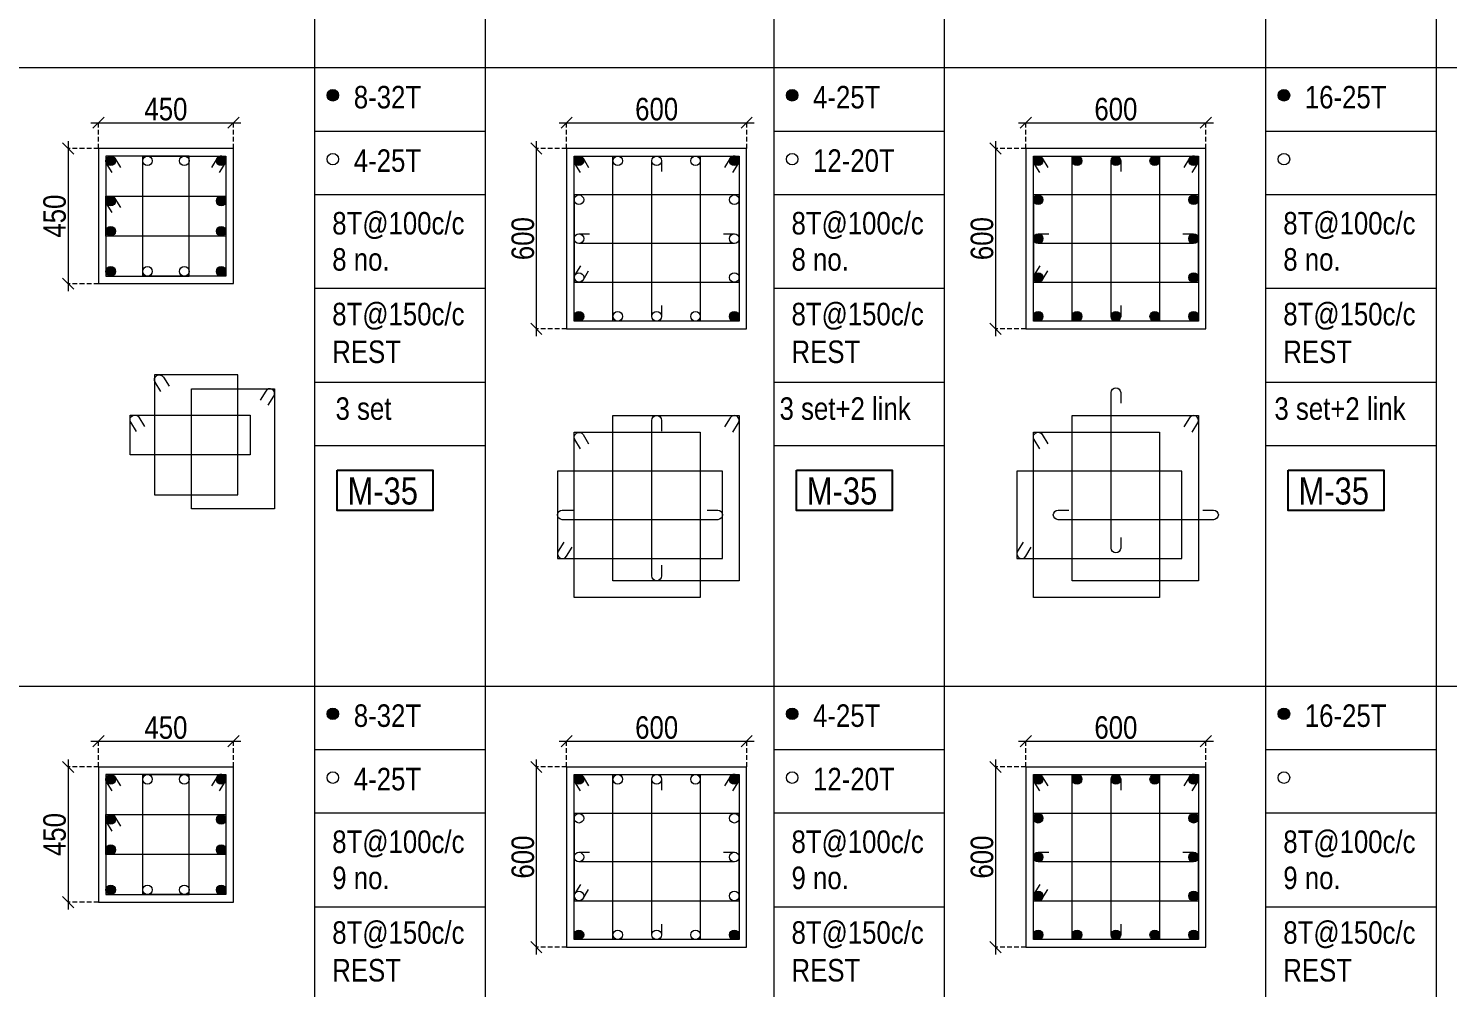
# Model space of a CAD drawing. Header units: millimetres. Extents: x 1112055 to 3390982, y -148532 to 766891.
# Drawn here: x 2142319 to 2161236, y 345214 to 357993 of the extents above; entities that cross this region are included whole.
import ezdxf
from ezdxf.enums import TextEntityAlignment as Align

# ---------------------------------------------------------------- set-up
doc = ezdxf.new("R2010")
doc.units = ezdxf.units.MM
doc.header["$PDMODE"] = 35
doc.header["$PDSIZE"] = -25
doc.linetypes.add('DASHED2', pattern=[0.375, 0.25, -0.125])
doc.linetypes.add('Hidden', pattern=[9.525, 6.35, -3.175])
for name, color, linetype, lineweight in [('B COL. SIZE DIM', 220, 'Continuous', 25), ('B COLSCH', 204, 'Continuous', 20), ('B COLUMN', 1, 'Hidden', 9), ('B STEEL', 34, 'Continuous', 15)]:
    doc.layers.add(name, color=color, linetype=linetype, lineweight=lineweight)
doc.layers.add('B TEXT', color=7, linetype='Continuous')
doc.styles.add('dim inside', font='romans.shx', dxfattribs={"width": 0.8, "height": 125})
doc.styles.add('SWINC', font='swissc.ttf')
doc.dimstyles.new('dim inside', dxfattribs={"dimtxt": 125, "dimasz": 100, "dimexe": 0, "dimexo": 0, "dimgap": 10, "dimtad": 0, "dimdec": 0, "dimzin": 0, "dimdsep": 46, "dimtxsty": 'dim inside', "dimblk": 'SMALL', "dimcen": 0.09, "dimadec": 0, "dimazin": 0, "dimtfac": 1, "dimtdec": 0, "dimtofl": 0, "dimtmove": 0, "dimatfit": 3, "dimfxl": 1, "dimtolj": 1, "dimtzin": 0, "dimarcsym": 2})

# ---------------------------------------------------------------- blocks, each defined once
blk = doc.blocks.new('_Oblique')
at = {"color": 0, "linetype": 'ByBlock', "lineweight": -2}
blk.add_line((-0.5, -0.5), (0.5, 0.5), dxfattribs=at)
blk = doc.blocks.new('*D1112')
at = {"layer": 'B COL. SIZE DIM', "color": 250, "lineweight": 9, "ltscale": 250, "transparency": 16777216}
blk.add_line((2143152, 348498), (2145152, 348498), dxfattribs=at)
at = {"layer": 'B COL. SIZE DIM', "color": 250, "linetype": 'DASHED2', "lineweight": 9, "ltscale": 250, "transparency": 16777216}
for p, q in [((2143252, 348153), (2143252, 348498)), ((2145052, 348153), (2145052, 348498))]:
    blk.add_line(p, q, dxfattribs=at)
at = {"layer": 'Defpoints', "color": 0, "ltscale": 250, "transparency": 16777216}
for p in [(2145052, 348498), (2143252, 348153), (2145052, 348153)]:
    blk.add_point(p, dxfattribs=at)
at = {"layer": 'B COL. SIZE DIM', "color": 250, "lineweight": 9, "ltscale": 250, "transparency": 16777216, "xscale": 150, "yscale": 150, "zscale": 150, "rotation": 180}
blk.add_blockref('_Oblique', (2143252, 348498), dxfattribs=at)
at = {"layer": 'B COL. SIZE DIM', "color": 250, "lineweight": 9, "ltscale": 250, "transparency": 16777216, "xscale": 150, "yscale": 150, "zscale": 150}
blk.add_blockref('_Oblique', (2145052, 348498), dxfattribs=at)
at = {"layer": 'B COL. SIZE DIM', "color": 6, "ltscale": 250, "transparency": 16777216, "insert": (2144152, 348676), "char_height": 300, "attachment_point": 5, "style": 'SWINC'}
blk.add_mtext('\\A1;450', dxfattribs=at)
blk = doc.blocks.new('*D1113')
at = {"layer": 'B COL. SIZE DIM', "color": 250, "lineweight": 9, "ltscale": 250, "transparency": 16777216}
blk.add_line((2142848, 348253), (2142848, 346253), dxfattribs=at)
at = {"layer": 'B COL. SIZE DIM', "color": 250, "linetype": 'DASHED2', "lineweight": 9, "ltscale": 250, "transparency": 16777216}
for p, q in [((2143252, 348153), (2142848, 348153)), ((2143252, 346353), (2142848, 346353))]:
    blk.add_line(p, q, dxfattribs=at)
at = {"layer": 'Defpoints', "color": 0, "ltscale": 250, "transparency": 16777216}
for p in [(2143252, 348153), (2142848, 346353), (2143252, 346353)]:
    blk.add_point(p, dxfattribs=at)
at = {"layer": 'B COL. SIZE DIM', "color": 250, "lineweight": 9, "ltscale": 250, "transparency": 16777216, "xscale": 150, "yscale": 150, "zscale": 150}
for p, rotation in [((2142848, 348153), 90), ((2142848, 346353), 270)]:
    blk.add_blockref('_Oblique', p, dxfattribs=dict(at, rotation=rotation))
at = {"layer": 'B COL. SIZE DIM', "color": 6, "ltscale": 250, "transparency": 16777216, "insert": (2142669, 347253), "char_height": 300, "attachment_point": 5, "rotation": 90, "style": 'SWINC'}
blk.add_mtext('\\A1;450', dxfattribs=at)
blk = doc.blocks.new('*D1096')
at = {"layer": 'B COL. SIZE DIM', "color": 250, "lineweight": 9, "ltscale": 250, "transparency": 16777216}
blk.add_line((2143152, 356737), (2145152, 356737), dxfattribs=at)
at = {"layer": 'B COL. SIZE DIM', "color": 250, "linetype": 'DASHED2', "lineweight": 9, "ltscale": 250, "transparency": 16777216}
for p, q in [((2143252, 356392), (2143252, 356737)), ((2145052, 356392), (2145052, 356737))]:
    blk.add_line(p, q, dxfattribs=at)
at = {"layer": 'Defpoints', "color": 0, "ltscale": 250, "transparency": 16777216}
for p in [(2145052, 356737), (2143252, 356392), (2145052, 356392)]:
    blk.add_point(p, dxfattribs=at)
at = {"layer": 'B COL. SIZE DIM', "color": 250, "lineweight": 9, "ltscale": 250, "transparency": 16777216, "xscale": 150, "yscale": 150, "zscale": 150, "rotation": 180}
blk.add_blockref('_Oblique', (2143252, 356737), dxfattribs=at)
at = {"layer": 'B COL. SIZE DIM', "color": 250, "lineweight": 9, "ltscale": 250, "transparency": 16777216, "xscale": 150, "yscale": 150, "zscale": 150}
blk.add_blockref('_Oblique', (2145052, 356737), dxfattribs=at)
at = {"layer": 'B COL. SIZE DIM', "color": 6, "ltscale": 250, "transparency": 16777216, "insert": (2144152, 356916), "char_height": 300, "attachment_point": 5, "style": 'SWINC'}
blk.add_mtext('\\A1;450', dxfattribs=at)
blk = doc.blocks.new('*D1097')
at = {"layer": 'B COL. SIZE DIM', "color": 250, "lineweight": 9, "ltscale": 250, "transparency": 16777216}
blk.add_line((2142848, 356492), (2142848, 354492), dxfattribs=at)
at = {"layer": 'B COL. SIZE DIM', "color": 250, "linetype": 'DASHED2', "lineweight": 9, "ltscale": 250, "transparency": 16777216}
for p, q in [((2143252, 356392), (2142848, 356392)), ((2143252, 354592), (2142848, 354592))]:
    blk.add_line(p, q, dxfattribs=at)
at = {"layer": 'Defpoints', "color": 0, "ltscale": 250, "transparency": 16777216}
for p in [(2143252, 356392), (2142848, 354592), (2143252, 354592)]:
    blk.add_point(p, dxfattribs=at)
at = {"layer": 'B COL. SIZE DIM', "color": 250, "lineweight": 9, "ltscale": 250, "transparency": 16777216, "xscale": 150, "yscale": 150, "zscale": 150}
for p, rotation in [((2142848, 356392), 90), ((2142848, 354592), 270)]:
    blk.add_blockref('_Oblique', p, dxfattribs=dict(at, rotation=rotation))
at = {"layer": 'B COL. SIZE DIM', "color": 6, "ltscale": 250, "transparency": 16777216, "insert": (2142669, 355492), "char_height": 300, "attachment_point": 5, "rotation": 90, "style": 'SWINC'}
blk.add_mtext('\\A1;450', dxfattribs=at)
blk = doc.blocks.new('*D1133')
at = {"layer": 'B COL. SIZE DIM', "color": 250, "lineweight": 9, "ltscale": 250, "transparency": 16777216}
blk.add_line((2149393, 348498), (2151993, 348498), dxfattribs=at)
at = {"layer": 'B COL. SIZE DIM', "color": 250, "linetype": 'DASHED2', "lineweight": 9, "ltscale": 250, "transparency": 16777216}
for p, q in [((2149493, 348153), (2149493, 348498)), ((2151893, 348153), (2151893, 348498))]:
    blk.add_line(p, q, dxfattribs=at)
at = {"layer": 'Defpoints', "color": 0, "ltscale": 250, "transparency": 16777216}
for p in [(2151893, 348498), (2149493, 348153), (2151893, 348153)]:
    blk.add_point(p, dxfattribs=at)
at = {"layer": 'B COL. SIZE DIM', "color": 250, "lineweight": 9, "ltscale": 250, "transparency": 16777216, "xscale": 150, "yscale": 150, "zscale": 150, "rotation": 180}
blk.add_blockref('_Oblique', (2149493, 348498), dxfattribs=at)
at = {"layer": 'B COL. SIZE DIM', "color": 250, "lineweight": 9, "ltscale": 250, "transparency": 16777216, "xscale": 150, "yscale": 150, "zscale": 150}
blk.add_blockref('_Oblique', (2151893, 348498), dxfattribs=at)
at = {"layer": 'B COL. SIZE DIM', "color": 6, "ltscale": 250, "transparency": 16777216, "insert": (2150693, 348677), "char_height": 300, "attachment_point": 5, "style": 'SWINC'}
blk.add_mtext('\\A1;600', dxfattribs=at)
blk = doc.blocks.new('*D1134')
at = {"layer": 'B COL. SIZE DIM', "color": 250, "lineweight": 9, "ltscale": 250, "transparency": 16777216}
blk.add_line((2149089, 348253), (2149089, 345653), dxfattribs=at)
at = {"layer": 'B COL. SIZE DIM', "color": 250, "linetype": 'DASHED2', "lineweight": 9, "ltscale": 250, "transparency": 16777216}
for p, q in [((2149493, 348153), (2149089, 348153)), ((2149493, 345753), (2149089, 345753))]:
    blk.add_line(p, q, dxfattribs=at)
at = {"layer": 'Defpoints', "color": 0, "ltscale": 250, "transparency": 16777216}
for p in [(2149493, 348153), (2149089, 345753), (2149493, 345753)]:
    blk.add_point(p, dxfattribs=at)
at = {"layer": 'B COL. SIZE DIM', "color": 250, "lineweight": 9, "ltscale": 250, "transparency": 16777216, "xscale": 150, "yscale": 150, "zscale": 150}
for p, rotation in [((2149089, 348153), 90), ((2149089, 345753), 270)]:
    blk.add_blockref('_Oblique', p, dxfattribs=dict(at, rotation=rotation))
at = {"layer": 'B COL. SIZE DIM', "color": 6, "ltscale": 250, "transparency": 16777216, "insert": (2148910, 346953), "char_height": 300, "attachment_point": 5, "rotation": 90, "style": 'SWINC'}
blk.add_mtext('\\A1;600', dxfattribs=at)
blk = doc.blocks.new('*D1125')
at = {"layer": 'B COL. SIZE DIM', "color": 250, "lineweight": 9, "ltscale": 250, "transparency": 16777216}
blk.add_line((2149393, 356737), (2151993, 356737), dxfattribs=at)
at = {"layer": 'B COL. SIZE DIM', "color": 250, "linetype": 'DASHED2', "lineweight": 9, "ltscale": 250, "transparency": 16777216}
for p, q in [((2149493, 356392), (2149493, 356737)), ((2151893, 356392), (2151893, 356737))]:
    blk.add_line(p, q, dxfattribs=at)
at = {"layer": 'Defpoints', "color": 0, "ltscale": 250, "transparency": 16777216}
for p in [(2151893, 356737), (2149493, 356392), (2151893, 356392)]:
    blk.add_point(p, dxfattribs=at)
at = {"layer": 'B COL. SIZE DIM', "color": 250, "lineweight": 9, "ltscale": 250, "transparency": 16777216, "xscale": 150, "yscale": 150, "zscale": 150, "rotation": 180}
blk.add_blockref('_Oblique', (2149493, 356737), dxfattribs=at)
at = {"layer": 'B COL. SIZE DIM', "color": 250, "lineweight": 9, "ltscale": 250, "transparency": 16777216, "xscale": 150, "yscale": 150, "zscale": 150}
blk.add_blockref('_Oblique', (2151893, 356737), dxfattribs=at)
at = {"layer": 'B COL. SIZE DIM', "color": 6, "ltscale": 250, "transparency": 16777216, "insert": (2150693, 356916), "char_height": 300, "attachment_point": 5, "style": 'SWINC'}
blk.add_mtext('\\A1;600', dxfattribs=at)
blk = doc.blocks.new('*D1126')
at = {"layer": 'B COL. SIZE DIM', "color": 250, "lineweight": 9, "ltscale": 250, "transparency": 16777216}
blk.add_line((2149089, 356492), (2149089, 353892), dxfattribs=at)
at = {"layer": 'B COL. SIZE DIM', "color": 250, "linetype": 'DASHED2', "lineweight": 9, "ltscale": 250, "transparency": 16777216}
for p, q in [((2149493, 356392), (2149089, 356392)), ((2149493, 353992), (2149089, 353992))]:
    blk.add_line(p, q, dxfattribs=at)
at = {"layer": 'Defpoints', "color": 0, "ltscale": 250, "transparency": 16777216}
for p in [(2149493, 356392), (2149089, 353992), (2149493, 353992)]:
    blk.add_point(p, dxfattribs=at)
at = {"layer": 'B COL. SIZE DIM', "color": 250, "lineweight": 9, "ltscale": 250, "transparency": 16777216, "xscale": 150, "yscale": 150, "zscale": 150}
for p, rotation in [((2149089, 356392), 90), ((2149089, 353992), 270)]:
    blk.add_blockref('_Oblique', p, dxfattribs=dict(at, rotation=rotation))
at = {"layer": 'B COL. SIZE DIM', "color": 6, "ltscale": 250, "transparency": 16777216, "insert": (2148910, 355192), "char_height": 300, "attachment_point": 5, "rotation": 90, "style": 'SWINC'}
blk.add_mtext('\\A1;600', dxfattribs=at)
blk = doc.blocks.new('*D1118')
at = {"layer": 'B COL. SIZE DIM', "color": 250, "lineweight": 9, "ltscale": 250, "transparency": 16777216}
blk.add_line((2155514, 348498), (2158114, 348498), dxfattribs=at)
at = {"layer": 'B COL. SIZE DIM', "color": 250, "linetype": 'DASHED2', "lineweight": 9, "ltscale": 250, "transparency": 16777216}
for p, q in [((2155614, 348153), (2155614, 348498)), ((2158014, 348153), (2158014, 348498))]:
    blk.add_line(p, q, dxfattribs=at)
at = {"layer": 'Defpoints', "color": 0, "ltscale": 250, "transparency": 16777216}
for p in [(2158014, 348498), (2155614, 348153), (2158014, 348153)]:
    blk.add_point(p, dxfattribs=at)
at = {"layer": 'B COL. SIZE DIM', "color": 250, "lineweight": 9, "ltscale": 250, "transparency": 16777216, "xscale": 150, "yscale": 150, "zscale": 150, "rotation": 180}
blk.add_blockref('_Oblique', (2155614, 348498), dxfattribs=at)
at = {"layer": 'B COL. SIZE DIM', "color": 250, "lineweight": 9, "ltscale": 250, "transparency": 16777216, "xscale": 150, "yscale": 150, "zscale": 150}
blk.add_blockref('_Oblique', (2158014, 348498), dxfattribs=at)
at = {"layer": 'B COL. SIZE DIM', "color": 6, "ltscale": 250, "transparency": 16777216, "insert": (2156814, 348677), "char_height": 300, "attachment_point": 5, "style": 'SWINC'}
blk.add_mtext('\\A1;600', dxfattribs=at)
blk = doc.blocks.new('*D1119')
at = {"layer": 'B COL. SIZE DIM', "color": 250, "lineweight": 9, "ltscale": 250, "transparency": 16777216}
blk.add_line((2155210, 348253), (2155210, 345653), dxfattribs=at)
at = {"layer": 'B COL. SIZE DIM', "color": 250, "linetype": 'DASHED2', "lineweight": 9, "ltscale": 250, "transparency": 16777216}
for p, q in [((2155614, 348153), (2155210, 348153)), ((2155614, 345753), (2155210, 345753))]:
    blk.add_line(p, q, dxfattribs=at)
at = {"layer": 'Defpoints', "color": 0, "ltscale": 250, "transparency": 16777216}
for p in [(2155614, 348153), (2155210, 345753), (2155614, 345753)]:
    blk.add_point(p, dxfattribs=at)
at = {"layer": 'B COL. SIZE DIM', "color": 250, "lineweight": 9, "ltscale": 250, "transparency": 16777216, "xscale": 150, "yscale": 150, "zscale": 150}
for p, rotation in [((2155210, 348153), 90), ((2155210, 345753), 270)]:
    blk.add_blockref('_Oblique', p, dxfattribs=dict(at, rotation=rotation))
at = {"layer": 'B COL. SIZE DIM', "color": 6, "ltscale": 250, "transparency": 16777216, "insert": (2155031, 346953), "char_height": 300, "attachment_point": 5, "rotation": 90, "style": 'SWINC'}
blk.add_mtext('\\A1;600', dxfattribs=at)
blk = doc.blocks.new('*D1120')
at = {"layer": 'B COL. SIZE DIM', "color": 250, "lineweight": 9, "ltscale": 250, "transparency": 16777216}
blk.add_line((2155514, 356737), (2158114, 356737), dxfattribs=at)
at = {"layer": 'B COL. SIZE DIM', "color": 250, "linetype": 'DASHED2', "lineweight": 9, "ltscale": 250, "transparency": 16777216}
for p, q in [((2155614, 356392), (2155614, 356737)), ((2158014, 356392), (2158014, 356737))]:
    blk.add_line(p, q, dxfattribs=at)
at = {"layer": 'Defpoints', "color": 0, "ltscale": 250, "transparency": 16777216}
for p in [(2158014, 356737), (2155614, 356392), (2158014, 356392)]:
    blk.add_point(p, dxfattribs=at)
at = {"layer": 'B COL. SIZE DIM', "color": 250, "lineweight": 9, "ltscale": 250, "transparency": 16777216, "xscale": 150, "yscale": 150, "zscale": 150, "rotation": 180}
blk.add_blockref('_Oblique', (2155614, 356737), dxfattribs=at)
at = {"layer": 'B COL. SIZE DIM', "color": 250, "lineweight": 9, "ltscale": 250, "transparency": 16777216, "xscale": 150, "yscale": 150, "zscale": 150}
blk.add_blockref('_Oblique', (2158014, 356737), dxfattribs=at)
at = {"layer": 'B COL. SIZE DIM', "color": 6, "ltscale": 250, "transparency": 16777216, "insert": (2156814, 356916), "char_height": 300, "attachment_point": 5, "style": 'SWINC'}
blk.add_mtext('\\A1;600', dxfattribs=at)
blk = doc.blocks.new('*D1121')
at = {"layer": 'B COL. SIZE DIM', "color": 250, "lineweight": 9, "ltscale": 250, "transparency": 16777216}
blk.add_line((2155210, 356492), (2155210, 353892), dxfattribs=at)
at = {"layer": 'B COL. SIZE DIM', "color": 250, "linetype": 'DASHED2', "lineweight": 9, "ltscale": 250, "transparency": 16777216}
for p, q in [((2155614, 356392), (2155210, 356392)), ((2155614, 353992), (2155210, 353992))]:
    blk.add_line(p, q, dxfattribs=at)
at = {"layer": 'Defpoints', "color": 0, "ltscale": 250, "transparency": 16777216}
for p in [(2155614, 356392), (2155210, 353992), (2155614, 353992)]:
    blk.add_point(p, dxfattribs=at)
at = {"layer": 'B COL. SIZE DIM', "color": 250, "lineweight": 9, "ltscale": 250, "transparency": 16777216, "xscale": 150, "yscale": 150, "zscale": 150}
for p, rotation in [((2155210, 356392), 90), ((2155210, 353992), 270)]:
    blk.add_blockref('_Oblique', p, dxfattribs=dict(at, rotation=rotation))
at = {"layer": 'B COL. SIZE DIM', "color": 6, "ltscale": 250, "transparency": 16777216, "insert": (2155031, 355192), "char_height": 300, "attachment_point": 5, "rotation": 90, "style": 'SWINC'}
blk.add_mtext('\\A1;600', dxfattribs=at)

msp = doc.modelspace()

# ---------------------------------------------------------------- hatches: boundary and pattern name
at = {"layer": 'B STEEL', "lineweight": 9, "ltscale": 0.5}
h = msp.add_hatch(color=34, dxfattribs=at)
edge = h.paths.add_edge_path()
edge.add_arc((2146377.5, 357101.6), 76.8, 0, 360)
h = msp.add_hatch(color=34, dxfattribs=at)
edge = h.paths.add_edge_path()
edge.add_arc((2152499.1, 357101.6), 76.8, 0, 360)
h = msp.add_hatch(color=34, dxfattribs=at)
edge = h.paths.add_edge_path()
edge.add_arc((2159053.9, 357101.6), 76.8, 0, 360)
h = msp.add_hatch(color=34, dxfattribs=at)
edge = h.paths.add_edge_path()
edge.add_arc((2143415.8, 356228.4), 64, 0, 360)
h = msp.add_hatch(color=34, dxfattribs=at)
edge = h.paths.add_edge_path()
edge.add_arc((2144887.8, 356228.4), 64, 180, 540, ccw=False)
h = msp.add_hatch(color=34, dxfattribs=at)
edge = h.paths.add_edge_path()
edge.add_arc((2149656.7, 356228.4), 64, 0, 360)
h = msp.add_hatch(color=34, dxfattribs=at)
edge = h.paths.add_edge_path()
edge.add_arc((2151728.6, 356228.4), 64, 180, 540, ccw=False)
h = msp.add_hatch(color=34, dxfattribs=at)
edge = h.paths.add_edge_path()
edge.add_arc((2155778.3, 356228.4), 64, 0, 360)
h = msp.add_hatch(color=34, dxfattribs=at)
edge = h.paths.add_edge_path()
edge.add_arc((2156296.3, 356228.4), 64, 180, 540, ccw=False)
h = msp.add_hatch(color=34, dxfattribs=at)
edge = h.paths.add_edge_path()
edge.add_arc((2156814.2, 356228.4), 64, 180, 540, ccw=False)
h = msp.add_hatch(color=34, dxfattribs=at)
edge = h.paths.add_edge_path()
edge.add_arc((2157332.2, 356228.4), 64, 180, 540, ccw=False)
h = msp.add_hatch(color=34, dxfattribs=at)
edge = h.paths.add_edge_path()
edge.add_arc((2157850.2, 356228.4), 64, 180, 540, ccw=False)
at = {"layer": 'B STEEL'}
h = msp.add_hatch(color=34, dxfattribs=at)
edge = h.paths.add_edge_path()
edge.add_arc((2143415.8, 355694), 64, 0, 360)
h = msp.add_hatch(color=34, dxfattribs=at)
edge = h.paths.add_edge_path()
edge.add_arc((2144887.8, 355694), 64, 0, 360)
at = {"layer": 'B STEEL', "lineweight": 9, "ltscale": 0.5}
h = msp.add_hatch(color=34, dxfattribs=at)
edge = h.paths.add_edge_path()
edge.add_arc((2155778.3, 355710.4), 64, 180, 540, ccw=False)
h = msp.add_hatch(color=34, dxfattribs=at)
edge = h.paths.add_edge_path()
edge.add_arc((2157850.2, 355710.4), 64, 180, 540, ccw=False)
at = {"layer": 'B STEEL'}
h = msp.add_hatch(color=34, dxfattribs=at)
edge = h.paths.add_edge_path()
edge.add_arc((2143415.8, 355290.8), 64, 0, 360)
h = msp.add_hatch(color=34, dxfattribs=at)
edge = h.paths.add_edge_path()
edge.add_arc((2144887.8, 355290.8), 64, 0, 360)
at = {"layer": 'B STEEL', "lineweight": 9, "ltscale": 0.5}
h = msp.add_hatch(color=34, dxfattribs=at)
edge = h.paths.add_edge_path()
edge.add_arc((2155778.3, 355192.4), 64, 180, 540, ccw=False)
h = msp.add_hatch(color=34, dxfattribs=at)
edge = h.paths.add_edge_path()
edge.add_arc((2157850.2, 355192.4), 64, 180, 540, ccw=False)
h = msp.add_hatch(color=34, dxfattribs=at)
edge = h.paths.add_edge_path()
edge.add_arc((2143415.8, 354756.4), 64, 0, 360, ccw=False)
h = msp.add_hatch(color=34, dxfattribs=at)
edge = h.paths.add_edge_path()
edge.add_arc((2144887.8, 354756.4), 64, -180, 180)
h = msp.add_hatch(color=34, dxfattribs=at)
edge = h.paths.add_edge_path()
edge.add_arc((2155778.3, 354674.4), 64, 180, 540, ccw=False)
h = msp.add_hatch(color=34, dxfattribs=at)
edge = h.paths.add_edge_path()
edge.add_arc((2157850.2, 354674.4), 64, 180, 540, ccw=False)
h = msp.add_hatch(color=34, dxfattribs=at)
edge = h.paths.add_edge_path()
edge.add_arc((2149656.7, 354156.4), 64, 0, 360, ccw=False)
h = msp.add_hatch(color=34, dxfattribs=at)
edge = h.paths.add_edge_path()
edge.add_arc((2151728.6, 354156.4), 64, -180, 180)
h = msp.add_hatch(color=34, dxfattribs=at)
edge = h.paths.add_edge_path()
edge.add_arc((2155778.3, 354156.4), 64, 0, 360, ccw=False)
h = msp.add_hatch(color=34, dxfattribs=at)
edge = h.paths.add_edge_path()
edge.add_arc((2156296.3, 354156.4), 64, 180, 540, ccw=False)
h = msp.add_hatch(color=34, dxfattribs=at)
edge = h.paths.add_edge_path()
edge.add_arc((2156814.2, 354156.4), 64, 180, 540, ccw=False)
h = msp.add_hatch(color=34, dxfattribs=at)
edge = h.paths.add_edge_path()
edge.add_arc((2157332.2, 354156.4), 64, 180, 540, ccw=False)
h = msp.add_hatch(color=34, dxfattribs=at)
edge = h.paths.add_edge_path()
edge.add_arc((2157850.2, 354156.4), 64, -180, 180)
h = msp.add_hatch(color=34, dxfattribs=at)
edge = h.paths.add_edge_path()
edge.add_arc((2146377.5, 348861.8), 76.8, 0, 360)
h = msp.add_hatch(color=34, dxfattribs=at)
edge = h.paths.add_edge_path()
edge.add_arc((2152499.1, 348861.8), 76.8, 0, 360)
h = msp.add_hatch(color=34, dxfattribs=at)
edge = h.paths.add_edge_path()
edge.add_arc((2159053.9, 348861.8), 76.8, 0, 360)
h = msp.add_hatch(color=34, dxfattribs=at)
edge = h.paths.add_edge_path()
edge.add_arc((2143415.8, 347988.6), 64, 0, 360)
h = msp.add_hatch(color=34, dxfattribs=at)
edge = h.paths.add_edge_path()
edge.add_arc((2144887.8, 347988.6), 64, 180, 540, ccw=False)
h = msp.add_hatch(color=34, dxfattribs=at)
edge = h.paths.add_edge_path()
edge.add_arc((2149656.7, 347988.6), 64, 0, 360)
h = msp.add_hatch(color=34, dxfattribs=at)
edge = h.paths.add_edge_path()
edge.add_arc((2151728.6, 347988.6), 64, 180, 540, ccw=False)
h = msp.add_hatch(color=34, dxfattribs=at)
edge = h.paths.add_edge_path()
edge.add_arc((2155778.3, 347988.6), 64, 0, 360)
h = msp.add_hatch(color=34, dxfattribs=at)
edge = h.paths.add_edge_path()
edge.add_arc((2156296.3, 347988.6), 64, 180, 540, ccw=False)
h = msp.add_hatch(color=34, dxfattribs=at)
edge = h.paths.add_edge_path()
edge.add_arc((2156814.2, 347988.6), 64, 180, 540, ccw=False)
h = msp.add_hatch(color=34, dxfattribs=at)
edge = h.paths.add_edge_path()
edge.add_arc((2157332.2, 347988.6), 64, 180, 540, ccw=False)
h = msp.add_hatch(color=34, dxfattribs=at)
edge = h.paths.add_edge_path()
edge.add_arc((2157850.2, 347988.6), 64, 180, 540, ccw=False)
at = {"layer": 'B STEEL'}
h = msp.add_hatch(color=34, dxfattribs=at)
edge = h.paths.add_edge_path()
edge.add_arc((2143415.8, 347454.2), 64, 0, 360)
h = msp.add_hatch(color=34, dxfattribs=at)
edge = h.paths.add_edge_path()
edge.add_arc((2144887.8, 347454.2), 64, 0, 360)
at = {"layer": 'B STEEL', "lineweight": 9, "ltscale": 0.5}
h = msp.add_hatch(color=34, dxfattribs=at)
edge = h.paths.add_edge_path()
edge.add_arc((2155778.3, 347470.6), 64, 180, 540, ccw=False)
h = msp.add_hatch(color=34, dxfattribs=at)
edge = h.paths.add_edge_path()
edge.add_arc((2157850.2, 347470.6), 64, 180, 540, ccw=False)
at = {"layer": 'B STEEL'}
h = msp.add_hatch(color=34, dxfattribs=at)
edge = h.paths.add_edge_path()
edge.add_arc((2143415.8, 347051), 64, 0, 360)
h = msp.add_hatch(color=34, dxfattribs=at)
edge = h.paths.add_edge_path()
edge.add_arc((2144887.8, 347051), 64, 0, 360)
at = {"layer": 'B STEEL', "lineweight": 9, "ltscale": 0.5}
h = msp.add_hatch(color=34, dxfattribs=at)
edge = h.paths.add_edge_path()
edge.add_arc((2155778.3, 346952.6), 64, 180, 540, ccw=False)
h = msp.add_hatch(color=34, dxfattribs=at)
edge = h.paths.add_edge_path()
edge.add_arc((2157850.2, 346952.6), 64, 180, 540, ccw=False)
h = msp.add_hatch(color=34, dxfattribs=at)
edge = h.paths.add_edge_path()
edge.add_arc((2143415.8, 346516.6), 64, 0, 360, ccw=False)
h = msp.add_hatch(color=34, dxfattribs=at)
edge = h.paths.add_edge_path()
edge.add_arc((2144887.8, 346516.6), 64, -180, 180)
h = msp.add_hatch(color=34, dxfattribs=at)
edge = h.paths.add_edge_path()
edge.add_arc((2155778.3, 346434.6), 64, 180, 540, ccw=False)
h = msp.add_hatch(color=34, dxfattribs=at)
edge = h.paths.add_edge_path()
edge.add_arc((2157850.2, 346434.6), 64, 180, 540, ccw=False)
h = msp.add_hatch(color=34, dxfattribs=at)
edge = h.paths.add_edge_path()
edge.add_arc((2149656.7, 345916.6), 64, 0, 360, ccw=False)
h = msp.add_hatch(color=34, dxfattribs=at)
edge = h.paths.add_edge_path()
edge.add_arc((2151728.6, 345916.6), 64, -180, 180)
h = msp.add_hatch(color=34, dxfattribs=at)
edge = h.paths.add_edge_path()
edge.add_arc((2155778.3, 345916.6), 64, 0, 360, ccw=False)
h = msp.add_hatch(color=34, dxfattribs=at)
edge = h.paths.add_edge_path()
edge.add_arc((2156296.3, 345916.6), 64, 180, 540, ccw=False)
h = msp.add_hatch(color=34, dxfattribs=at)
edge = h.paths.add_edge_path()
edge.add_arc((2156814.2, 345916.6), 64, 180, 540, ccw=False)
h = msp.add_hatch(color=34, dxfattribs=at)
edge = h.paths.add_edge_path()
edge.add_arc((2157332.2, 345916.6), 64, 180, 540, ccw=False)
h = msp.add_hatch(color=34, dxfattribs=at)
edge = h.paths.add_edge_path()
edge.add_arc((2157850.2, 345916.6), 64, -180, 180)

# ---------------------------------------------------------------- linework, layer by layer
at = {"layer": 'B COLSCH', "color": 250, "lineweight": 0}
for p, q in [((2146131.2, 382189.4), (2146131.2, 332750.4)), ((2148405.6, 382189.4), (2148405.6, 323875.2)), ((2152252.8, 382189.4), (2152252.8, 332750.4)), ((2154527.2, 382189.4), (2154527.2, 323875.2)), ((2161082, 382189.4), (2161082, 323875.2)), ((2158807.7, 373949.6), (2158807.7, 332750.4)), ((2087620, 357469.9), (2216655.7, 357469.9)), ((2146131.2, 356624.9), (2148405.6, 356624.9)), ((2152252.8, 356624.9), (2154527.2, 356624.9)), ((2158807.7, 356624.9), (2161082, 356624.9)), ((2146131.2, 355779.9), (2148405.6, 355779.9)), ((2152252.8, 355779.9), (2154527.2, 355779.9)), ((2158807.7, 355779.9), (2161082, 355779.9)), ((2146131.2, 354530.1), (2148405.6, 354530.1)), ((2152252.8, 354530.1), (2154527.2, 354530.1)), ((2158807.7, 354530.1), (2161082, 354530.1)), ((2146131.2, 353280.4), (2148405.6, 353280.4)), ((2152252.8, 353280.4), (2154527.2, 353280.4)), ((2158807.7, 353280.4), (2161082, 353280.4)), ((2146131.2, 352435.4), (2148405.6, 352435.4)), ((2152252.8, 352435.4), (2154527.2, 352435.4)), ((2158807.7, 352435.4), (2161082, 352435.4)), ((2087620, 349230.1), (2216655.7, 349230.1)), ((2146131.2, 348385.1), (2148405.6, 348385.1)), ((2152252.8, 348385.1), (2154527.2, 348385.1)), ((2158807.7, 348385.1), (2161082, 348385.1)), ((2146131.2, 347540.1), (2148405.6, 347540.1)), ((2152252.8, 347540.1), (2154527.2, 347540.1)), ((2158807.7, 347540.1), (2161082, 347540.1)), ((2146131.2, 346290.3), (2148405.6, 346290.3)), ((2152252.8, 346290.3), (2154527.2, 346290.3)), ((2158807.7, 346290.3), (2161082, 346290.3))]:
    msp.add_line(p, q, dxfattribs=at)
at = {"layer": 'B COLUMN', "color": 1, "linetype": 'ByBlock', "lineweight": 20}
for points in [[(2143251.8, 354592.4), (2145051.8, 354592.4), (2145051.8, 356392.4), (2143251.8, 356392.4)], [(2149492.6, 353992.4), (2151892.6, 353992.4), (2151892.6, 356392.4), (2149492.6, 356392.4)], [(2155614.2, 353992.4), (2158014.2, 353992.4), (2158014.2, 356392.4), (2155614.2, 356392.4)], [(2143251.8, 346352.6), (2145051.8, 346352.6), (2145051.8, 348152.6), (2143251.8, 348152.6)], [(2149492.6, 345752.6), (2151892.6, 345752.6), (2151892.6, 348152.6), (2149492.6, 348152.6)], [(2155614.2, 345752.6), (2158014.2, 345752.6), (2158014.2, 348152.6), (2155614.2, 348152.6)]]:
    msp.add_lwpolyline(points, close=True, dxfattribs=at)
at = {"layer": 'B STEEL', "color": 34, "lineweight": 9, "ltscale": 0.5}
for points in [[(2143436.1, 356073.4), (2143361.3, 356194.9, -1), (2143470.4, 356262), (2143545.1, 356140.5)], [(2144867.6, 356073.4), (2144942.3, 356194.9, 1), (2144833.3, 356262), (2144758.5, 356140.5)], [(2149676.9, 356073.4), (2149602.1, 356194.9, -1), (2149711.2, 356262), (2149785.9, 356140.5)], [(2150756.7, 354299.1), (2150756.7, 354156.4, -1), (2150628.6, 354156.4), (2150628.6, 356228.4, -1), (2150756.7, 356228.4), (2150756.7, 356085.8)], [(2151708.4, 356073.4), (2151783.1, 356194.9, 1), (2151674.1, 356262), (2151599.3, 356140.5)], [(2155798.5, 356073.4), (2155723.7, 356194.9, -1), (2155832.8, 356262), (2155907.5, 356140.5)], [(2156878.3, 354299.1), (2156878.3, 354156.4, -1), (2156750.2, 354156.4), (2156750.2, 356228.4, -1), (2156878.3, 356228.4), (2156878.3, 356085.8)], [(2157830, 356073.4), (2157904.7, 356194.9, 1), (2157795.7, 356262), (2157720.9, 356140.5)], [(2143436.1, 355539), (2143361.3, 355660.5, -1), (2143470.4, 355727.6), (2143545.1, 355606.1)], [(2151586, 355256.4), (2151728.6, 355256.4, -1), (2151728.6, 355128.4), (2149656.7, 355128.4, -1), (2149656.7, 355256.4), (2149799.3, 355256.4)], [(2157707.6, 355256.4), (2157850.2, 355256.4, -1), (2157850.2, 355128.4), (2155778.3, 355128.4, -1), (2155778.3, 355256.4), (2155920.9, 355256.4)], [(2149676.9, 354829.5), (2149602.1, 354708, 1), (2149711.2, 354640.9), (2149785.9, 354762.4)], [(2155798.5, 354829.5), (2155723.7, 354708, 1), (2155832.8, 354640.9), (2155907.5, 354762.4)], [(2144084.2, 353157.7), (2144009.4, 353279.2, -1), (2144118.4, 353346.3), (2144193.2, 353224.8)], [(2145515.6, 352972.1), (2145590.4, 353093.5, 1), (2145481.4, 353160.6), (2145406.6, 353039.2)], [(2156878.3, 351211.6), (2156878.3, 351069, -1), (2156750.2, 351069), (2156750.2, 353140.9, -1), (2156878.3, 353140.9), (2156878.3, 352998.3)], [(2143758.3, 352623.3), (2143683.5, 352744.8, -1), (2143792.6, 352811.9), (2143867.3, 352690.4)], [(2150756.7, 350841.3), (2150756.7, 350698.7, -1), (2150628.6, 350698.7), (2150628.6, 352770.6, -1), (2150756.7, 352770.6), (2150756.7, 352628)], [(2151708.4, 352615.6), (2151783.1, 352737.1, 1), (2151674.1, 352804.2), (2151599.3, 352682.7)], [(2157830, 352615.6), (2157904.7, 352737.1, 1), (2157795.7, 352804.2), (2157720.9, 352682.7)], [(2149676.9, 352392.5), (2149602.1, 352514, -1), (2149711.2, 352581.1), (2149785.9, 352459.6)], [(2155798.5, 352392.5), (2155723.7, 352514, -1), (2155832.8, 352581.1), (2155907.5, 352459.6)], [(2151364.7, 351575.6), (2151507.3, 351575.6, -1), (2151507.3, 351447.6), (2149435.4, 351447.6, -1), (2149435.4, 351575.6), (2149578, 351575.6)], [(2157973.2, 351575.6), (2158115.8, 351575.6, -1), (2158115.8, 351447.6), (2156043.8, 351447.6, -1), (2156043.8, 351575.6), (2156186.5, 351575.6)], [(2149455.6, 351148.6), (2149380.9, 351027.1, 1), (2149489.9, 350960), (2149564.7, 351081.5)], [(2155577.2, 351148.6), (2155502.5, 351027.1, 1), (2155611.5, 350960), (2155686.3, 351081.5)], [(2143436.1, 347833.5), (2143361.3, 347955, -1), (2143470.4, 348022.1), (2143545.1, 347900.6)], [(2144867.6, 347833.5), (2144942.3, 347955, 1), (2144833.3, 348022.1), (2144758.5, 347900.6)], [(2149676.9, 347833.5), (2149602.1, 347955, -1), (2149711.2, 348022.1), (2149785.9, 347900.6)], [(2150756.7, 346059.3), (2150756.7, 345916.6, -1), (2150628.6, 345916.6), (2150628.6, 347988.6, -1), (2150756.7, 347988.6), (2150756.7, 347845.9)], [(2151708.4, 347833.5), (2151783.1, 347955, 1), (2151674.1, 348022.1), (2151599.3, 347900.6)], [(2155798.5, 347833.5), (2155723.7, 347955, -1), (2155832.8, 348022.1), (2155907.5, 347900.6)], [(2156878.3, 346059.3), (2156878.3, 345916.6, -1), (2156750.2, 345916.6), (2156750.2, 347988.6, -1), (2156878.3, 347988.6), (2156878.3, 347845.9)], [(2157830, 347833.5), (2157904.7, 347955, 1), (2157795.7, 348022.1), (2157720.9, 347900.6)], [(2143436.1, 347299.1), (2143361.3, 347420.6, -1), (2143470.4, 347487.7), (2143545.1, 347366.2)], [(2151586, 347016.6), (2151728.6, 347016.6, -1), (2151728.6, 346888.6), (2149656.7, 346888.6, -1), (2149656.7, 347016.6), (2149799.3, 347016.6)], [(2157707.6, 347016.6), (2157850.2, 347016.6, -1), (2157850.2, 346888.6), (2155778.3, 346888.6, -1), (2155778.3, 347016.6), (2155920.9, 347016.6)], [(2149676.9, 346589.6), (2149602.1, 346468.2, 1), (2149711.2, 346401), (2149785.9, 346522.5)], [(2155798.5, 346589.6), (2155723.7, 346468.2, 1), (2155832.8, 346401), (2155907.5, 346522.5)]]:
    msp.add_lwpolyline(points, format="xyb", dxfattribs=at)
for points in [[(2143351.8, 354692.4), (2144461.2, 354692.4), (2144461.2, 356292.4), (2143351.8, 356292.4)], [(2144951.8, 354692.4), (2143842.5, 354692.4), (2143842.5, 356292.4), (2144951.8, 356292.4)], [(2151274.6, 356292.4), (2151274.6, 354092.4), (2149592.6, 354092.4), (2149592.6, 356292.4)], [(2151792.6, 356292.4), (2151792.6, 354092.4), (2150110.6, 354092.4), (2150110.6, 356292.4)], [(2157396.3, 356292.4), (2157396.3, 354092.4), (2155714.2, 354092.4), (2155714.2, 356292.4)], [(2157914.2, 356292.4), (2157914.2, 354092.4), (2156232.2, 354092.4), (2156232.2, 356292.4)], [(2143351.8, 355758), (2144951.8, 355758), (2144951.8, 355226.8), (2143351.8, 355226.8)], [(2149592.6, 354610.4), (2151792.6, 354610.4), (2151792.6, 355774.4), (2149592.6, 355774.4)], [(2155714.2, 354610.4), (2157914.2, 354610.4), (2157914.2, 355774.4), (2155714.2, 355774.4)], [(2143999.9, 351776.7), (2145109.2, 351776.7), (2145109.2, 353376.7), (2143999.9, 353376.7)], [(2145599.9, 351591.1), (2144490.5, 351591.1), (2144490.5, 353191.1), (2145599.9, 353191.1)], [(2143674, 352842.3), (2145274, 352842.3), (2145274, 352311.1), (2143674, 352311.1)], [(2151792.6, 352834.7), (2151792.6, 350634.7), (2150110.6, 350634.7), (2150110.6, 352834.7)], [(2157914.2, 352834.7), (2157914.2, 350634.7), (2156232.2, 350634.7), (2156232.2, 352834.7)], [(2151274.6, 352611.6), (2151274.6, 350411.6), (2149592.6, 350411.6), (2149592.6, 352611.6)], [(2157396.3, 352611.6), (2157396.3, 350411.6), (2155714.2, 350411.6), (2155714.2, 352611.6)], [(2149371.4, 350929.6), (2151571.4, 350929.6), (2151571.4, 352093.6), (2149371.4, 352093.6)], [(2155493, 350929.6), (2157693, 350929.6), (2157693, 352093.6), (2155493, 352093.6)], [(2143351.8, 346452.6), (2144461.2, 346452.6), (2144461.2, 348052.6), (2143351.8, 348052.6)], [(2144951.8, 346452.6), (2143842.5, 346452.6), (2143842.5, 348052.6), (2144951.8, 348052.6)], [(2151274.6, 348052.6), (2151274.6, 345852.6), (2149592.6, 345852.6), (2149592.6, 348052.6)], [(2151792.6, 348052.6), (2151792.6, 345852.6), (2150110.6, 345852.6), (2150110.6, 348052.6)], [(2157396.3, 348052.6), (2157396.3, 345852.6), (2155714.2, 345852.6), (2155714.2, 348052.6)], [(2157914.2, 348052.6), (2157914.2, 345852.6), (2156232.2, 345852.6), (2156232.2, 348052.6)], [(2143351.8, 347518.2), (2144951.8, 347518.2), (2144951.8, 346987), (2143351.8, 346987)], [(2149592.6, 346370.6), (2151792.6, 346370.6), (2151792.6, 347534.6), (2149592.6, 347534.6)], [(2155714.2, 346370.6), (2157914.2, 346370.6), (2157914.2, 347534.6), (2155714.2, 347534.6)]]:
    msp.add_lwpolyline(points, close=True, dxfattribs=at)
for centre, radius in [((2146377.5, 357101.6), 76.8), ((2152499.1, 357101.6), 76.8), ((2159053.9, 357101.6), 76.8), ((2143415.8, 356228.4), 64), ((2143906.5, 356228.4), 64), ((2144397.2, 356228.4), 64), ((2144887.8, 356228.4), 64), ((2146377.5, 356251.3), 76.8), ((2149656.7, 356228.4), 64), ((2150174.6, 356228.4), 64), ((2150692.6, 356228.4), 64), ((2151210.6, 356228.4), 64), ((2151728.6, 356228.4), 64), ((2152499.1, 356251.3), 76.8), ((2155778.3, 356228.4), 64), ((2156296.3, 356228.4), 64), ((2156814.2, 356228.4), 64), ((2157332.2, 356228.4), 64), ((2157850.2, 356228.4), 64), ((2159053.9, 356251.3), 76.8), ((2143415.8, 355694), 64), ((2144887.8, 355694), 64), ((2149656.7, 355710.4), 64), ((2151728.6, 355710.4), 64), ((2155778.3, 355710.4), 64), ((2157850.2, 355710.4), 64), ((2143415.8, 355290.8), 64), ((2144887.8, 355290.8), 64), ((2149656.7, 355192.4), 64), ((2151728.6, 355192.4), 64), ((2155778.3, 355192.4), 64), ((2157850.2, 355192.4), 64), ((2143415.8, 354756.4), 64), ((2143906.5, 354756.4), 64), ((2144397.2, 354756.4), 64), ((2144887.8, 354756.4), 64), ((2149656.7, 354674.4), 64), ((2151728.6, 354674.4), 64), ((2155778.3, 354674.4), 64), ((2157850.2, 354674.4), 64), ((2149656.7, 354156.4), 64), ((2150174.6, 354156.4), 64), ((2150692.6, 354156.4), 64), ((2151210.6, 354156.4), 64), ((2151728.6, 354156.4), 64), ((2155778.3, 354156.4), 64), ((2156296.3, 354156.4), 64), ((2156814.2, 354156.4), 64), ((2157332.2, 354156.4), 64), ((2157850.2, 354156.4), 64), ((2146377.5, 348861.8), 76.8), ((2152499.1, 348861.8), 76.8), ((2159053.9, 348861.8), 76.8), ((2146377.5, 348011.5), 76.8), ((2152499.1, 348011.5), 76.8), ((2159053.9, 348011.5), 76.8), ((2143415.8, 347988.6), 64), ((2143906.5, 347988.6), 64), ((2144397.2, 347988.6), 64), ((2144887.8, 347988.6), 64), ((2149656.7, 347988.6), 64), ((2150174.6, 347988.6), 64), ((2150692.6, 347988.6), 64), ((2151210.6, 347988.6), 64), ((2151728.6, 347988.6), 64), ((2155778.3, 347988.6), 64), ((2156296.3, 347988.6), 64), ((2156814.2, 347988.6), 64), ((2157332.2, 347988.6), 64), ((2157850.2, 347988.6), 64), ((2143415.8, 347454.2), 64), ((2144887.8, 347454.2), 64), ((2149656.7, 347470.6), 64), ((2151728.6, 347470.6), 64), ((2155778.3, 347470.6), 64), ((2157850.2, 347470.6), 64), ((2143415.8, 347051), 64), ((2144887.8, 347051), 64), ((2149656.7, 346952.6), 64), ((2151728.6, 346952.6), 64), ((2155778.3, 346952.6), 64), ((2157850.2, 346952.6), 64), ((2143415.8, 346516.6), 64), ((2143906.5, 346516.6), 64), ((2144397.2, 346516.6), 64), ((2144887.8, 346516.6), 64), ((2149656.7, 346434.6), 64), ((2151728.6, 346434.6), 64), ((2155778.3, 346434.6), 64), ((2157850.2, 346434.6), 64), ((2149656.7, 345916.6), 64), ((2150174.6, 345916.6), 64), ((2150692.6, 345916.6), 64), ((2151210.6, 345916.6), 64), ((2151728.6, 345916.6), 64), ((2155778.3, 345916.6), 64), ((2156296.3, 345916.6), 64), ((2156814.2, 345916.6), 64), ((2157332.2, 345916.6), 64), ((2157850.2, 345916.6), 64)]:
    msp.add_circle(centre, radius, dxfattribs=at)
at = {"layer": 'B TEXT', "color": 1}
for points in [[(2146434.8, 352106.3), (2147709.4, 352106.3), (2147709.4, 351568.4), (2146434.8, 351568.4)], [(2152556.4, 352106.3), (2153831, 352106.3), (2153831, 351568.4), (2152556.4, 351568.4)], [(2159111.3, 352106.3), (2160385.9, 352106.3), (2160385.9, 351568.4), (2159111.3, 351568.4)]]:
    msp.add_lwpolyline(points, close=True, dxfattribs=at)

# ---------------------------------------------------------------- texts
at = {"layer": 'B TEXT', "style": 'SWINC'}
for s, p in [('8-32T', (2146656, 356927)), ('4-25T', (2152777.6, 356927)), ('16-25T', (2159332.5, 356927)), ('4-25T', (2146656, 356082)), ('12-20T', (2152777.6, 356082)), ('8T@100c/c', (2146369, 355247.2)), ('8T@100c/c', (2152490.6, 355247.2)), ('8T@100c/c', (2159045.5, 355247.2)), ('8 no.', (2146369, 354765.4)), ('8 no.', (2152490.6, 354765.4)), ('8 no.', (2159045.5, 354765.4)), ('8T@150c/c', (2146369, 354037.3)), ('8T@150c/c', (2152490.6, 354037.3)), ('8T@150c/c', (2159045.5, 354037.3)), ('REST', (2146369, 353534.9)), ('REST', (2152490.6, 353534.9)), ('REST', (2159045.5, 353534.9)), ('3 set', (2146412.9, 352777.9)), ('3 set+2 link', (2152331, 352777.9)), ('3 set+2 link', (2158927.2, 352777.9)), ('8-32T', (2146656, 348687.2)), ('4-25T', (2152777.6, 348687.2)), ('16-25T', (2159332.5, 348687.2)), ('4-25T', (2146656, 347842.2)), ('12-20T', (2152777.6, 347842.2)), ('8T@100c/c', (2146369, 347007.4)), ('8T@100c/c', (2152490.6, 347007.4)), ('8T@100c/c', (2159045.5, 347007.4)), ('9 no.', (2146369, 346525.6)), ('9 no.', (2152490.6, 346525.6)), ('9 no.', (2159045.5, 346525.6)), ('8T@150c/c', (2146369, 345797.5)), ('8T@150c/c', (2152490.6, 345797.5)), ('8T@150c/c', (2159045.5, 345797.5)), ('REST', (2146369, 345295.1)), ('REST', (2152490.6, 345295.1)), ('REST', (2159045.5, 345295.1))]:
    msp.add_text(s, height=300, dxfattribs=at).set_placement(p)
at = {"layer": 'B TEXT', "color": 1, "style": 'SWINC'}
for p in [(2146572.2, 351541.8), (2152693.8, 351541.8), (2159248.7, 351541.8)]:
    msp.add_text('M-35', height=360, dxfattribs=at).set_placement(p, align=Align.BOTTOM_LEFT)

# ---------------------------------------------------------------- dimensions: what is measured, and where the dimension line sits
at = {"layer": 'B COL. SIZE DIM', "color": 250, "ltscale": 250}
for base, p1, p2, picture, middle in [((2145051.8, 356737.4), (2143251.8, 356392.4), (2145051.8, 356392.4), '*D1096', (2144151.8, 356916.2)), ((2151892.6, 356737.4), (2149492.6, 356392.4), (2151892.6, 356392.4), '*D1125', (2150692.6, 356916.4)), ((2158014.2, 356737.4), (2155614.2, 356392.4), (2158014.2, 356392.4), '*D1120', (2156814.2, 356916.4)), ((2145051.8, 348497.5), (2143251.8, 348152.6), (2145051.8, 348152.6), '*D1112', (2144151.8, 348676.3)), ((2151892.6, 348497.5), (2149492.6, 348152.6), (2151892.6, 348152.6), '*D1133', (2150692.6, 348676.5)), ((2158014.2, 348497.5), (2155614.2, 348152.6), (2158014.2, 348152.6), '*D1118', (2156814.2, 348676.5))]:
    dim = msp.add_linear_dim(base=base, p1=p1, p2=p2, dimstyle='dim inside', override={"dimtxt": 300, "dimasz": 150, "dimgap": 25, "dimtad": 3, "dimlfac": 0.25, "dimtxsty": 'SWINC', "dimblk1": 'Oblique', "dimblk2": 'Oblique', "dimsah": 1, "dimdle": 100, "dimclrd": 250, "dimclre": 250, "dimclrt": 6, "dimfxl": 1000, "dimlwd": 9, "dimlwe": 9}, dxfattribs=at)
    dim.commit()
    dim.dimension.update_dxf_attribs({"geometry": picture, "text_midpoint": middle})
for base, p1, p2, picture, middle in [((2142847.9, 354592.4), (2143251.8, 356392.4), (2143251.8, 354592.4), '*D1097', (2142669.1, 355492.4)), ((2149088.8, 353992.4), (2149492.6, 356392.4), (2149492.6, 353992.4), '*D1126', (2148909.8, 355192.4)), ((2155210.4, 353992.4), (2155614.2, 356392.4), (2155614.2, 353992.4), '*D1121', (2155031.4, 355192.4)), ((2142847.9, 346352.6), (2143251.8, 348152.6), (2143251.8, 346352.6), '*D1113', (2142669.1, 347252.6)), ((2149088.8, 345752.6), (2149492.6, 348152.6), (2149492.6, 345752.6), '*D1134', (2148909.8, 346952.6)), ((2155210.4, 345752.6), (2155614.2, 348152.6), (2155614.2, 345752.6), '*D1119', (2155031.4, 346952.6))]:
    dim = msp.add_linear_dim(base=base, p1=p1, p2=p2, angle=90, dimstyle='dim inside', override={"dimtxt": 300, "dimasz": 150, "dimgap": 25, "dimtad": 3, "dimlfac": 0.25, "dimtxsty": 'SWINC', "dimblk1": 'Oblique', "dimblk2": 'Oblique', "dimsah": 1, "dimdle": 100, "dimclrd": 250, "dimclre": 250, "dimclrt": 6, "dimfxl": 1000, "dimlwd": 9, "dimlwe": 9}, dxfattribs=at)
    dim.commit()
    dim.dimension.update_dxf_attribs({"geometry": picture, "text_midpoint": middle})

doc.saveas('drawing.dxf')
